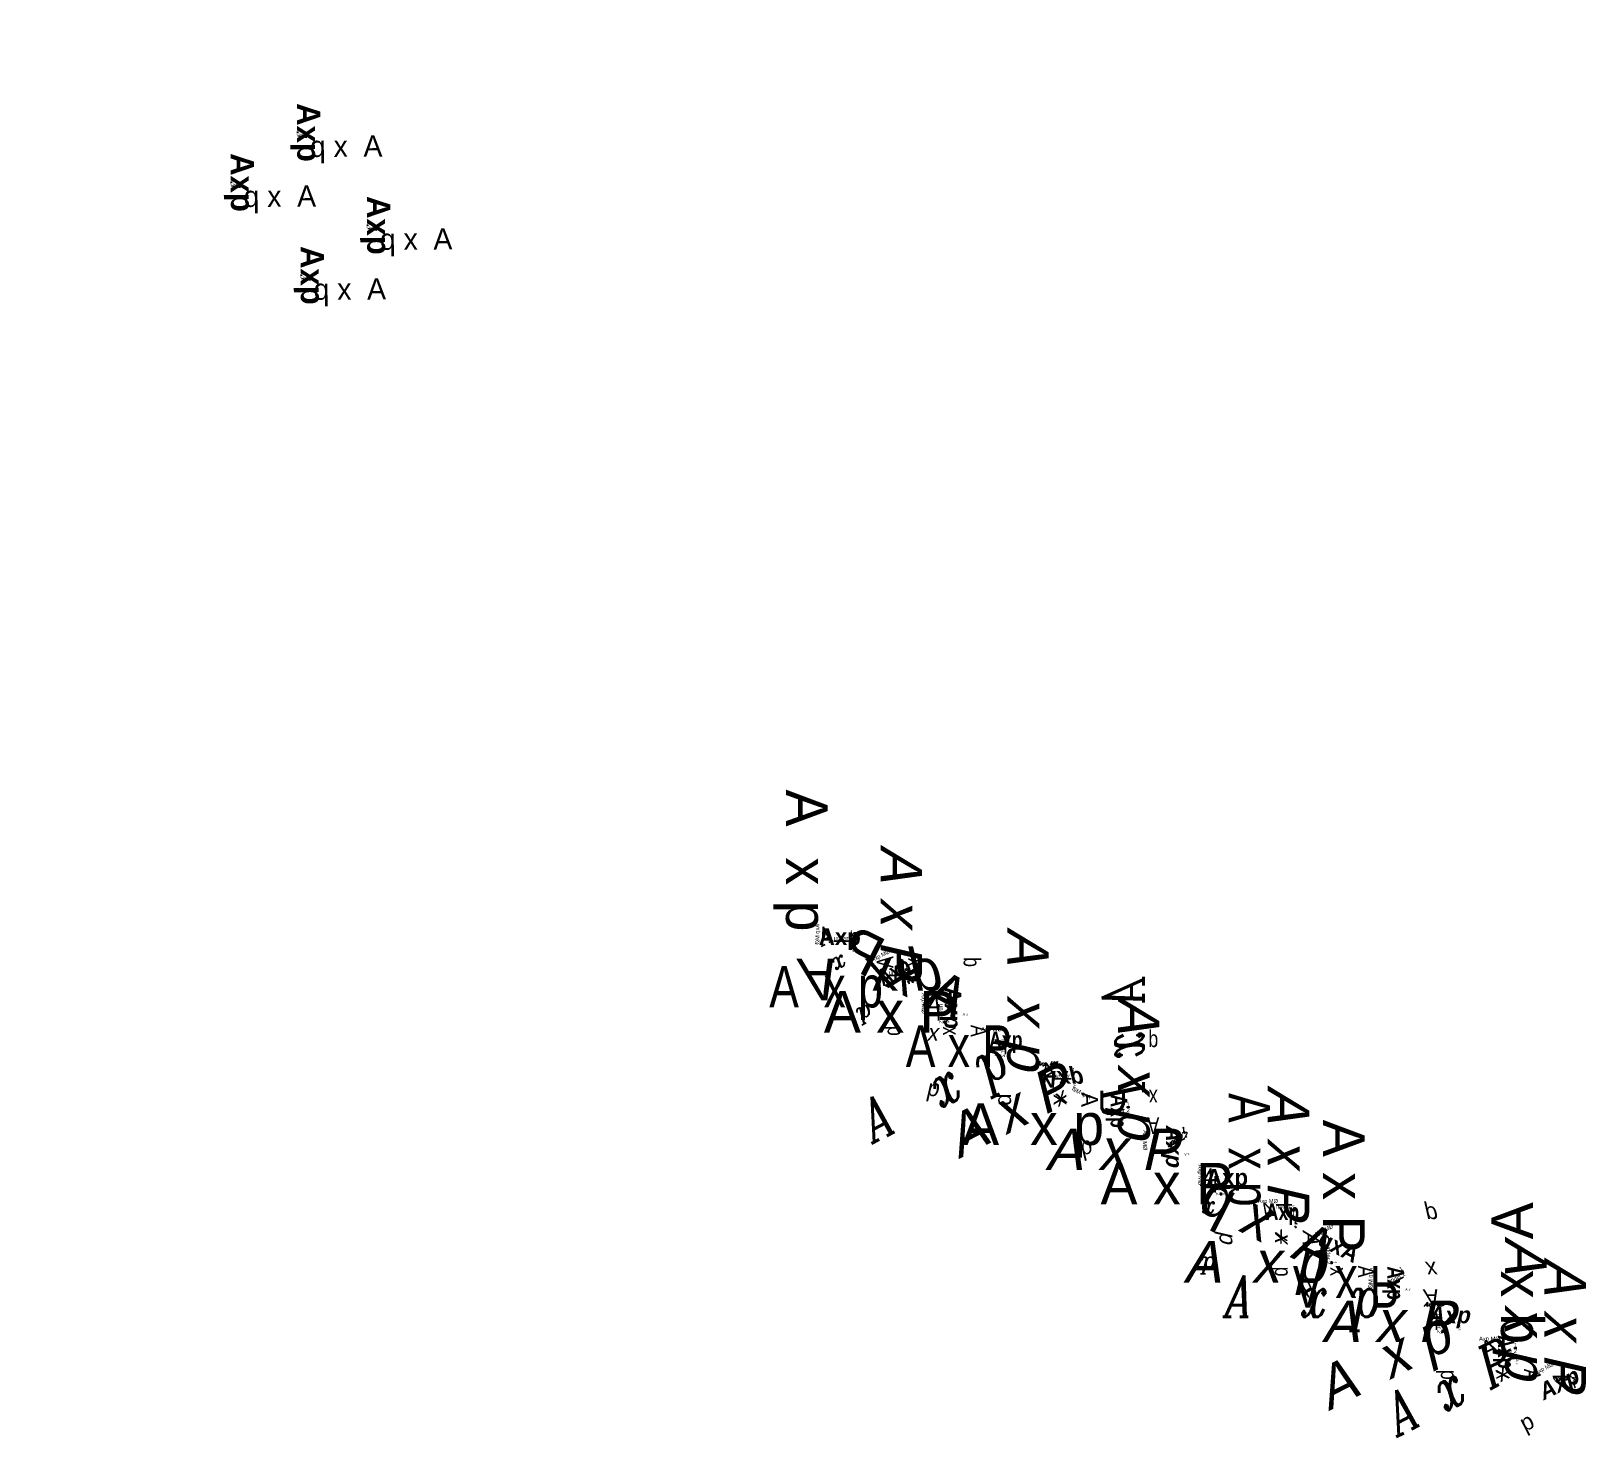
# Model space of a CAD drawing. Header units: metres. Extents: x 167952.9 to 168046.5, y 400969.5 to 401054.1.
import ezdxf

# ---------------------------------------------------------------- set-up
doc = ezdxf.new("R2010")
doc.units = ezdxf.units.M
doc.styles.add('S-0-0', font='Regular.ttf')
doc.styles.add('S-0-1', font='Regular.ttf', dxfattribs={"width": 0.8})
doc.styles.add('S-0-2', font='Regular.ttf', dxfattribs={"oblique": 13})
doc.styles.add('S-1-0', font='Italic.ttf')
doc.styles.add('S-1-1', font='Italic.ttf', dxfattribs={"width": 0.8})
doc.styles.add('S-1-2', font='Italic.ttf', dxfattribs={"oblique": 13})
doc.styles.add('S-2-0', font='own.shp')
doc.styles.add('S-2-1', font='own.shp', dxfattribs={"width": 0.8})
doc.styles.add('S-2-2', font='own.shp', dxfattribs={"oblique": 13})
doc.styles.add('S-3-0', font='own.shx')
doc.styles.add('S-3-1', font='own.shx', dxfattribs={"width": 0.8})
doc.styles.add('S-3-2', font='own.shx', dxfattribs={"oblique": 13})
doc.styles.add('S-4-0', font='own.lff')
doc.styles.add('S-4-1', font='own.lff', dxfattribs={"width": 0.8})
doc.styles.add('S-4-2', font='own.lff', dxfattribs={"oblique": 13})
doc.styles.add('S-5-0', font='curves.shx')
doc.styles.add('S-5-1', font='curves.shx', dxfattribs={"width": 0.8})
doc.styles.add('S-5-2', font='curves.shx', dxfattribs={"oblique": 13})
doc.styles.add('S-6-0', font='curves.lff')
doc.styles.add('S-6-1', font='curves.lff', dxfattribs={"width": 0.8})
doc.styles.add('S-6-2', font='curves.lff', dxfattribs={"oblique": 13})

# ---------------------------------------------------------------- blocks, each defined once
blk = doc.blocks.new('MText', base_point=(2, -3, 1))
at = {"extrusion": (0, 0, -1), "insert": (16, 24, 1), "char_height": 1, "width": 11, "attachment_point": 5, "rotation": 270, "style": 'S-4-0'}
blk.add_mtext('\\fFixture Styled|b1|i0;Axp', dxfattribs=at)
at = {"insert": (15.9, 23.8, 1), "char_height": 0.25, "attachment_point": 4, "rotation": 27, "line_spacing_factor": 0.7, "style": 'S-3-0'}
blk.add_mtext('\\Lunder\\l \\S1/2;', dxfattribs=at)
at = {"insert": (15.8, 23.6, 1), "char_height": 2.5, "width": 31, "attachment_point": 3, "line_spacing_factor": 1.37, "style": 'S-2-0'}
blk.add_mtext(' A  x^Ip ', dxfattribs=at)
blk = doc.blocks.new('Nested')
at = {"xscale": -2, "yscale": 0.3, "zscale": 1.2, "rotation": -17}
blk.add_blockref('MText', (10, 20, 3), dxfattribs=at)

msp = doc.modelspace()

# ---------------------------------------------------------------- block references
at = {"xscale": 0.7, "yscale": 1.7, "zscale": 0.6, "rotation": 37, "row_count": 2, "column_count": 2, "row_spacing": -7, "column_spacing": 5}
msp.add_blockref('Nested', (168000, 401000, 5), dxfattribs=at)

# ---------------------------------------------------------------- texts
at = {"char_height": 2.5, "width": 31, "line_spacing_factor": 1.37}
for s, insert, attachment_point, rotation, style in [(' A  x^Ip ', (168000.865, 400999.915, 2), 3, 270, 'S-2-0'), ('A\\~x P', (168005.305, 400997.155, 2), 6, 270, 'S-0-2'), (' A  x^Ip ', (168014.185, 400991.635, 2), 3, 270, 'S-3-2'), (' A  x^Ip ', (168020.845, 400987.495, 2), 3, 270, 'S-0-2'), (' A  x^Ip ', (168010.855, 400993.705, 2), 3, 27, 'S-1-1'), ('A\\~x P', (168015.295, 400990.945, 2), 6, 27, 'S-6-2'), (' A  x^Ip ', (168027.505, 400983.355, 2), 3, 270, 'S-4-1'), ('A\\~x P', (168028.615, 400982.665, 2), 6, 270, 'S-0-2'), ('A\\~x P', (168031.945, 400980.595, 2), 6, 270, 'S-2-0'), (' A  x^Ip ', (168044.155, 400973.005, 2), 3, 270, 'S-0-2'), ('A\\~x P', (168045.265, 400972.315, 2), 6, 270, 'S-3-2'), (' A  x^Ip ', (168037.495, 400977.145, 2), 3, 27, 'S-3-2'), ('A\\~x P', (168041.935, 400974.385, 2), 6, 27, 'S-1-1')]:
    msp.add_mtext(s, dxfattribs=dict(at, insert=insert, attachment_point=attachment_point, rotation=rotation, style=style))
at = {"extrusion": (0, 0, -1), "char_height": 0.25, "line_spacing_factor": 0.7}
for s, insert, attachment_point, text_direction, style in [('Axp MØ', (168000.125, 401000.375, 2), 1, (0, -1, 0), 'S-0-0'), ('\\H.6x;A \\Q17;x', (168005.675, 400996.925, 2), 7, (1, 0, 0), 'S-1-2'), ('\\H.6x;A \\Q17;x', (168022.325, 400986.575, 2), 7, (1, 0, 0), 'S-4-2'), ('\\Lunder\\l \\S1/2;', (168027.875, 400983.125, 2), 4, (1, 0, 0), 'S-5-1'), ('\\H.6x;A \\Q17;x', (168038.975, 400976.225, 2), 7, (0, -1, 0), 'S-0-0'), ('\\Lunder\\l \\S1/2;', (168044.525, 400972.775, 2), 4, (1, 0, 0), 'S-1-2')]:
    msp.add_mtext(s, dxfattribs=dict(at, insert=insert, attachment_point=attachment_point, text_direction=text_direction, style=style))
at = {"char_height": 1, "width": 11}
for s, insert, attachment_point, style in [('\\fFixture Styled|b1|i0;Axp', (168001.605, 400999.455, 2), 5, 'S-4-0'), ('A\\Px\\P\\Pp', (168007.155, 400996.005, 2), 2, 'S-5-2'), ('\\fFixture Styled|b1|i0;Axp', (168011.595, 400993.245, 2), 5, 'S-3-1'), ('A\\Px\\P\\Pp', (168023.805, 400985.655, 2), 2, 'S-1-0'), ('\\fFixture Styled|b1|i0;Axp', (168024.915, 400984.965, 2), 5, 'S-4-0'), ('\\fFixture Styled|b1|i0;Axp', (168028.245, 400982.895, 2), 5, 'S-6-1'), ('\\fFixture Styled|b1|i0;Axp', (168038.235, 400976.685, 2), 5, 'S-5-2')]:
    msp.add_mtext(s, dxfattribs=dict(at, insert=insert, attachment_point=attachment_point, style=style))
for s, insert, attachment_point, rotation, style in [('A\\Px\\P\\Pp', (168000.495, 401000.145, 2), 2, 27, 'S-1-0'), ('\\fFixture Styled|b1|i0;Axp', (168004.935, 400997.385, 2), 5, 27, 'S-6-1'), ('\\fFixture Styled|b1|i0;Axp', (168008.265, 400995.315, 2), 5, 270, 'S-1-0'), ('A\\Px\\P\\Pp', (168010.485, 400993.935, 2), 2, 270, 'S-0-1'), ('A\\Px\\P\\Pp', (168013.815, 400991.865, 2), 2, 27, 'S-2-2'), ('A\\Px\\P\\Pp', (168017.145, 400989.795, 2), 2, 270, 'S-4-0'), ('\\fFixture Styled|b1|i0;Axp', (168018.255, 400989.105, 2), 5, 270, 'S-0-1'), ('\\fFixture Styled|b1|i0;Axp', (168021.585, 400987.035, 2), 5, 270, 'S-2-2'), ('A\\Px\\P\\Pp', (168027.135, 400983.585, 2), 2, 27, 'S-3-1'), ('A\\Px\\P\\Pp', (168030.465, 400981.515, 2), 2, 270, 'S-5-2'), ('A\\Px\\P\\Pp', (168033.795, 400979.445, 2), 2, 270, 'S-0-1'), ('\\fFixture Styled|b1|i0;Axp', (168034.905, 400978.755, 2), 5, 270, 'S-3-1'), ('A\\Px\\P\\Pp', (168040.455, 400975.305, 2), 2, 27, 'S-4-0'), ('\\fFixture Styled|b1|i0;Axp', (168041.565, 400974.615, 2), 5, 270, 'S-0-1'), ('A\\Px\\P\\Pp', (168043.785, 400973.235, 2), 2, 270, 'S-6-1'), ('\\fFixture Styled|b1|i0;Axp', (168044.895, 400972.545, 2), 5, 27, 'S-2-2')]:
    msp.add_mtext(s, dxfattribs=dict(at, insert=insert, attachment_point=attachment_point, rotation=rotation, style=style))
at = {"char_height": 0.25, "line_spacing_factor": 0.7}
for s, insert, attachment_point, style in [('\\Lunder\\l \\S1/2;', (168001.235, 400999.685, 2), 4, 'S-3-0'), ('\\Lunder\\l \\S1/2;', (168004.565, 400997.615, 2), 4, 'S-5-1'), ('\\H.6x;A \\Q17;x', (168009.005, 400994.855, 2), 7, 'S-3-0'), ('Axp MØ', (168010.115, 400994.165, 2), 1, 'S-6-0'), ('Axp MØ', (168013.445, 400992.095, 2), 1, 'S-1-2'), ('\\Lunder\\l \\S1/2;', (168014.555, 400991.405, 2), 4, 'S-4-2'), ('\\Lunder\\l \\S1/2;', (168017.885, 400989.335, 2), 4, 'S-6-0'), ('\\H.6x;A \\Q17;x', (168018.995, 400988.645, 2), 7, 'S-2-1'), ('Axp MØ', (168026.765, 400983.815, 2), 1, 'S-2-1'), ('\\H.6x;A \\Q17;x', (168032.315, 400980.365, 2), 7, 'S-3-0'), ('\\H.6x;A \\Q17;x', (168035.645, 400978.295, 2), 7, 'S-5-1'), ('Axp MØ', (168036.755, 400977.605, 2), 1, 'S-1-2'), ('Axp MØ', (168040.085, 400975.535, 2), 1, 'S-3-0'), ('\\Lunder\\l \\S1/2;', (168041.195, 400974.845, 2), 4, 'S-6-0'), ('\\H.6x;A \\Q17;x', (168045.635, 400972.085, 2), 7, 'S-4-2')]:
    msp.add_mtext(s, dxfattribs=dict(at, insert=insert, attachment_point=attachment_point, style=style))
at = {"extrusion": (0, 0, -1), "char_height": 2.5, "width": 31, "line_spacing_factor": 1.37}
for s, insert, attachment_point, rotation, style in [('A\\~x P', (168001.975, 400999.225, 2), 6, 27, 'S-5-0'), ('A\\~x P', (168018.625, 400988.875, 2), 6, 270, 'S-1-1'), (' A  x^Ip ', (168024.175, 400985.425, 2), 3, 27, 'S-2-0'), (' A  x^Ip ', (168040.825, 400975.075, 2), 3, 270, 'S-5-0')]:
    msp.add_mtext(s, dxfattribs=dict(at, insert=insert, attachment_point=attachment_point, rotation=rotation, style=style))
at = {"extrusion": (0, 0, -1), "char_height": 2.5, "width": 31, "text_direction": (1, 0, 0), "line_spacing_factor": 1.37}
for s, insert, attachment_point, style in [(' A  x^Ip ', (168007.525, 400995.775, 2), 3, 'S-6-2'), ('A\\~x P', (168035.275, 400978.525, 2), 6, 'S-4-1')]:
    msp.add_mtext(s, dxfattribs=dict(at, insert=insert, attachment_point=attachment_point, style=style))
at = {"char_height": 0.25, "line_spacing_factor": 0.7}
for s, insert, attachment_point, rotation, style in [('\\H.6x;A \\Q17;x', (168002.345, 400998.995, 2), 7, 270, 'S-6-0'), ('Axp MØ', (168003.455, 400998.305, 2), 1, 27, 'S-2-1'), ('Axp MØ', (168006.785, 400996.235, 2), 1, 270, 'S-4-2'), ('\\Lunder\\l \\S1/2;', (168007.895, 400995.545, 2), 4, 270, 'S-0-0'), ('\\H.6x;A \\Q17;x', (168012.335, 400992.785, 2), 7, 27, 'S-5-1'), ('\\H.6x;A \\Q17;x', (168015.665, 400990.715, 2), 7, 270, 'S-0-0'), ('Axp MØ', (168020.105, 400987.955, 2), 1, 270, 'S-5-1'), ('\\Lunder\\l \\S1/2;', (168021.215, 400987.265, 2), 4, 27, 'S-1-2'), ('Axp MØ', (168023.435, 400985.885, 2), 1, 270, 'S-0-0'), ('\\Lunder\\l \\S1/2;', (168024.545, 400985.195, 2), 4, 270, 'S-3-0'), ('\\H.6x;A \\Q17;x', (168025.655, 400984.505, 2), 7, 27, 'S-6-0'), ('\\H.6x;A \\Q17;x', (168028.985, 400982.435, 2), 7, 270, 'S-1-2'), ('Axp MØ', (168030.095, 400981.745, 2), 1, 27, 'S-4-2'), ('\\Lunder\\l \\S1/2;', (168031.205, 400981.055, 2), 4, 270, 'S-0-0'), ('\\Lunder\\l \\S1/2;', (168034.535, 400978.985, 2), 4, 27, 'S-2-1'), ('\\Lunder\\l \\S1/2;', (168037.865, 400976.915, 2), 4, 270, 'S-4-2'), ('\\H.6x;A \\Q17;x', (168042.305, 400974.155, 2), 7, 270, 'S-2-1'), ('Axp MØ', (168043.415, 400973.465, 2), 1, 27, 'S-5-1')]:
    msp.add_mtext(s, dxfattribs=dict(at, insert=insert, attachment_point=attachment_point, rotation=rotation, style=style))
at = {"char_height": 2.5, "width": 31, "line_spacing_factor": 1.37}
for s, insert, attachment_point, style in [(' A  x^Ip ', (168004.195, 400997.845, 2), 3, 'S-4-1'), ('A\\~x P', (168008.635, 400995.085, 2), 6, 'S-2-0'), ('A\\~x P', (168011.965, 400993.015, 2), 6, 'S-4-1'), (' A  x^Ip ', (168017.515, 400989.565, 2), 3, 'S-5-0'), ('A\\~x P', (168021.955, 400986.805, 2), 6, 'S-3-2'), ('A\\~x P', (168025.285, 400984.735, 2), 6, 'S-5-0'), (' A  x^Ip ', (168030.835, 400981.285, 2), 3, 'S-6-2'), (' A  x^Ip ', (168034.165, 400979.215, 2), 3, 'S-1-1'), ('A\\~x P', (168038.605, 400976.455, 2), 6, 'S-6-2')]:
    msp.add_mtext(s, dxfattribs=dict(at, insert=insert, attachment_point=attachment_point, style=style))
at = {"extrusion": (0, 0, -1), "char_height": 1, "width": 11}
for s, insert, attachment_point, rotation, style in [('A\\Px\\P\\Pp', (168003.825, 400998.075, 2), 2, 270, 'S-3-1'), ('\\fFixture Styled|b1|i0;Axp', (168031.575, 400980.825, 2), 5, 27, 'S-1-0')]:
    msp.add_mtext(s, dxfattribs=dict(at, insert=insert, attachment_point=attachment_point, rotation=rotation, style=style))
at = {"extrusion": (0, 0, -1), "char_height": 1, "width": 11, "text_direction": (1, 0, 0)}
for s, insert, attachment_point, style in [('A\\Px\\P\\Pp', (168020.475, 400987.725, 2), 2, 'S-6-1'), ('\\fFixture Styled|b1|i0;Axp', (168014.925, 400991.175, 2), 5, 'S-5-2'), ('A\\Px\\P\\Pp', (168037.125, 400977.375, 2), 2, 'S-2-2')]:
    msp.add_mtext(s, dxfattribs=dict(at, insert=insert, attachment_point=attachment_point, style=style))
at = {"extrusion": (0, 0, -1), "char_height": 0.25, "line_spacing_factor": 0.7}
for s, insert, attachment_point, rotation, style in [('\\Lunder\\l \\S1/2;', (168011.225, 400993.475, 2), 4, 270, 'S-2-1'), ('Axp MØ', (168016.775, 400990.025, 2), 1, 27, 'S-3-0'), ('Axp MØ', (168033.425, 400979.675, 2), 1, 270, 'S-6-0')]:
    msp.add_mtext(s, dxfattribs=dict(at, insert=insert, attachment_point=attachment_point, rotation=rotation, style=style))

doc.saveas('drawing.dxf')
